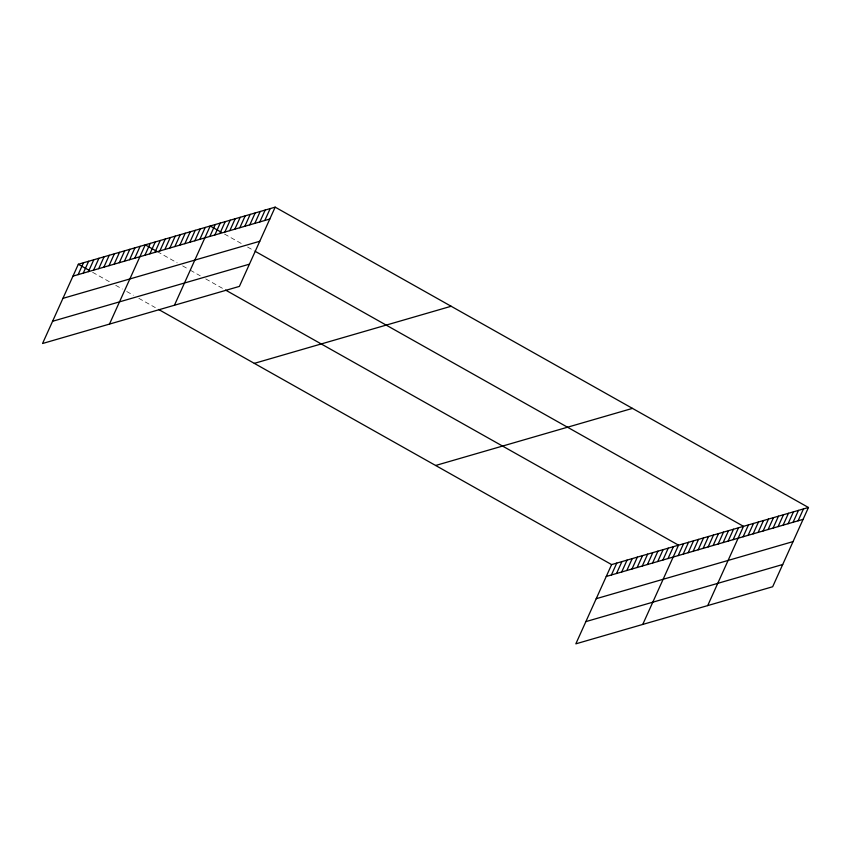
<?xml version="1.0" encoding="UTF-8"?>
<svg xmlns="http://www.w3.org/2000/svg" width="851" height="851" viewBox="0 0 851 851"><rect width="100%" height="100%" fill="white"/><g stroke="black" fill="none" stroke-linecap="round" stroke-linejoin="round"><path stroke-width="0.64" stroke-dasharray="4.25 3.19" d="M224.515 234.046L243.216 244.577M247.609 247.056L254.204 250.779M157.361 251.651L177.157 262.81M182.657 265.906L188.156 269.001M190.358 270.235L200.251 275.809M205.751 278.915L224.451 289.436M92.631 272.309L111.332 282.84M115.736 285.319L122.331 289.032M126.735 291.51L133.33 295.223M138.83 298.329L155.329 307.615"/><path stroke-width="1.28" d="M275.171 207.155L78.335 264.257L42.55 343.506L239.386 286.404L275.171 207.155L808.45 507.494L772.665 586.743L575.829 643.845L611.614 564.596L808.45 507.494M78.122 274.639L83.483 262.757M83.27 273.139L88.632 261.268M88.419 271.65L93.78 259.778M93.567 270.161L98.929 258.279M98.716 268.661L104.077 256.789M103.865 267.171L109.226 255.3M109.013 265.682L114.374 253.8M114.162 264.182L119.523 252.311M119.3 262.693L124.671 250.811M124.448 261.193L129.809 249.322M129.597 259.704L134.958 247.832M134.745 258.215L140.107 246.333M109.471 324.093L145.255 244.843L156.254 251.034M144.893 255.268L150.255 243.397M149.893 253.821L155.254 241.939M154.882 252.364L160.243 240.493M159.882 250.917L165.243 239.046M164.881 249.471L170.243 237.589M169.881 248.024L175.242 236.142M174.87 246.567L180.231 234.695M179.869 245.12L185.231 233.248M184.869 243.673L190.23 231.791M189.858 242.227L195.219 230.344M194.858 240.769L200.219 228.898M199.857 239.322L205.219 227.451M174.434 305.254L210.218 225.994L221.217 232.195M209.846 236.429L215.207 224.547M214.846 234.972L220.207 223.1M219.845 233.525L225.207 221.654M224.834 232.078L230.196 220.196M229.834 230.621L235.195 218.75M234.833 229.174L240.195 217.303M239.833 227.728L245.194 215.856M244.822 226.281L250.183 214.399M249.822 224.824L255.183 212.952M254.821 223.377L260.183 211.505M259.81 221.93L265.172 210.059M264.81 220.483L270.171 208.601M611.401 574.968L616.762 563.096M616.549 573.478L621.911 561.607M621.698 571.989L627.059 560.107M626.847 570.489L632.208 558.618M631.995 569L637.356 557.128M637.144 567.511L642.505 555.629M642.292 566.011L647.654 554.139M647.441 564.521L652.802 552.639M652.589 563.022L657.951 551.15M657.738 561.532L663.099 549.661M662.886 560.043L668.248 548.161M668.024 558.543L673.396 546.672M642.75 624.432L678.534 545.172L225.547 290.063M678.173 555.607L683.534 543.725M683.172 554.15L688.533 542.278M688.172 552.703L693.533 540.832M693.161 551.257L698.522 539.374M698.16 549.81L703.522 537.928M703.16 548.352L708.521 536.481M708.149 546.906L713.51 535.034M713.149 545.459L718.51 533.577M718.148 544.002L723.51 532.13M723.148 542.555L728.509 530.684M728.137 541.108L733.498 529.237M733.137 539.662L738.498 527.78M707.713 605.593L743.497 526.333L255.311 251.396M743.125 536.758L748.486 524.886M748.125 535.311L753.486 523.439M753.124 533.864L758.486 521.982M758.124 532.407L763.485 520.535M763.113 530.96L768.474 519.089M768.113 529.513L773.474 517.631M773.112 528.067L778.474 516.185M778.101 526.609L783.463 514.738M783.101 525.163L788.462 513.291M788.1 523.716L793.462 511.834M793.1 522.269L798.461 510.387M798.089 520.812L803.45 508.941M72.973 276.128L269.81 219.026M62.931 298.361L259.768 241.269M52.592 321.274L249.428 264.172M254.321 363.366L451.147 306.264M435.638 465.476L632.463 408.384M606.252 576.467L803.089 519.365M596.211 598.7L793.047 541.598M585.871 621.613L782.707 564.511M78.335 264.257L89.334 270.448M158.626 309.477L611.614 564.596"/></g></svg>
